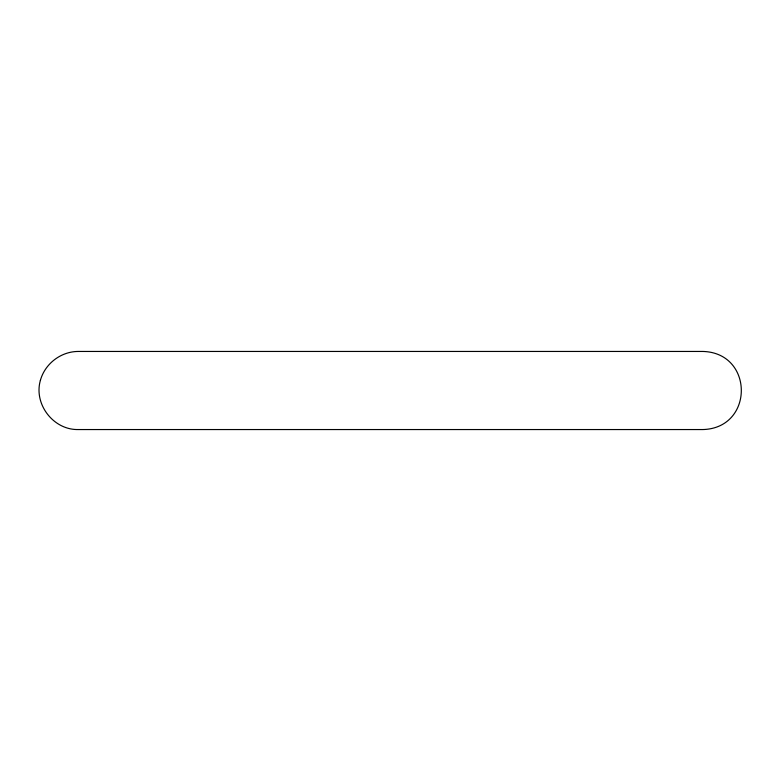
<?xml version="1.0" encoding="UTF-8"?>
<svg xmlns="http://www.w3.org/2000/svg" width="781" height="781" viewBox="0 0 781 781"><rect width="100%" height="100%" fill="white"/><g stroke="black" fill="none" stroke-linecap="round" stroke-linejoin="round"><path stroke-width="1.17" d="M40.378 380.396C33.534 404.167 53.362 430.009 78.1 429.55L702.9 429.55C754.114 428.164 754.114 352.836 702.9 351.45L78.1 351.45C60.84 351.548 44.947 363.741 40.378 380.396"/></g></svg>
